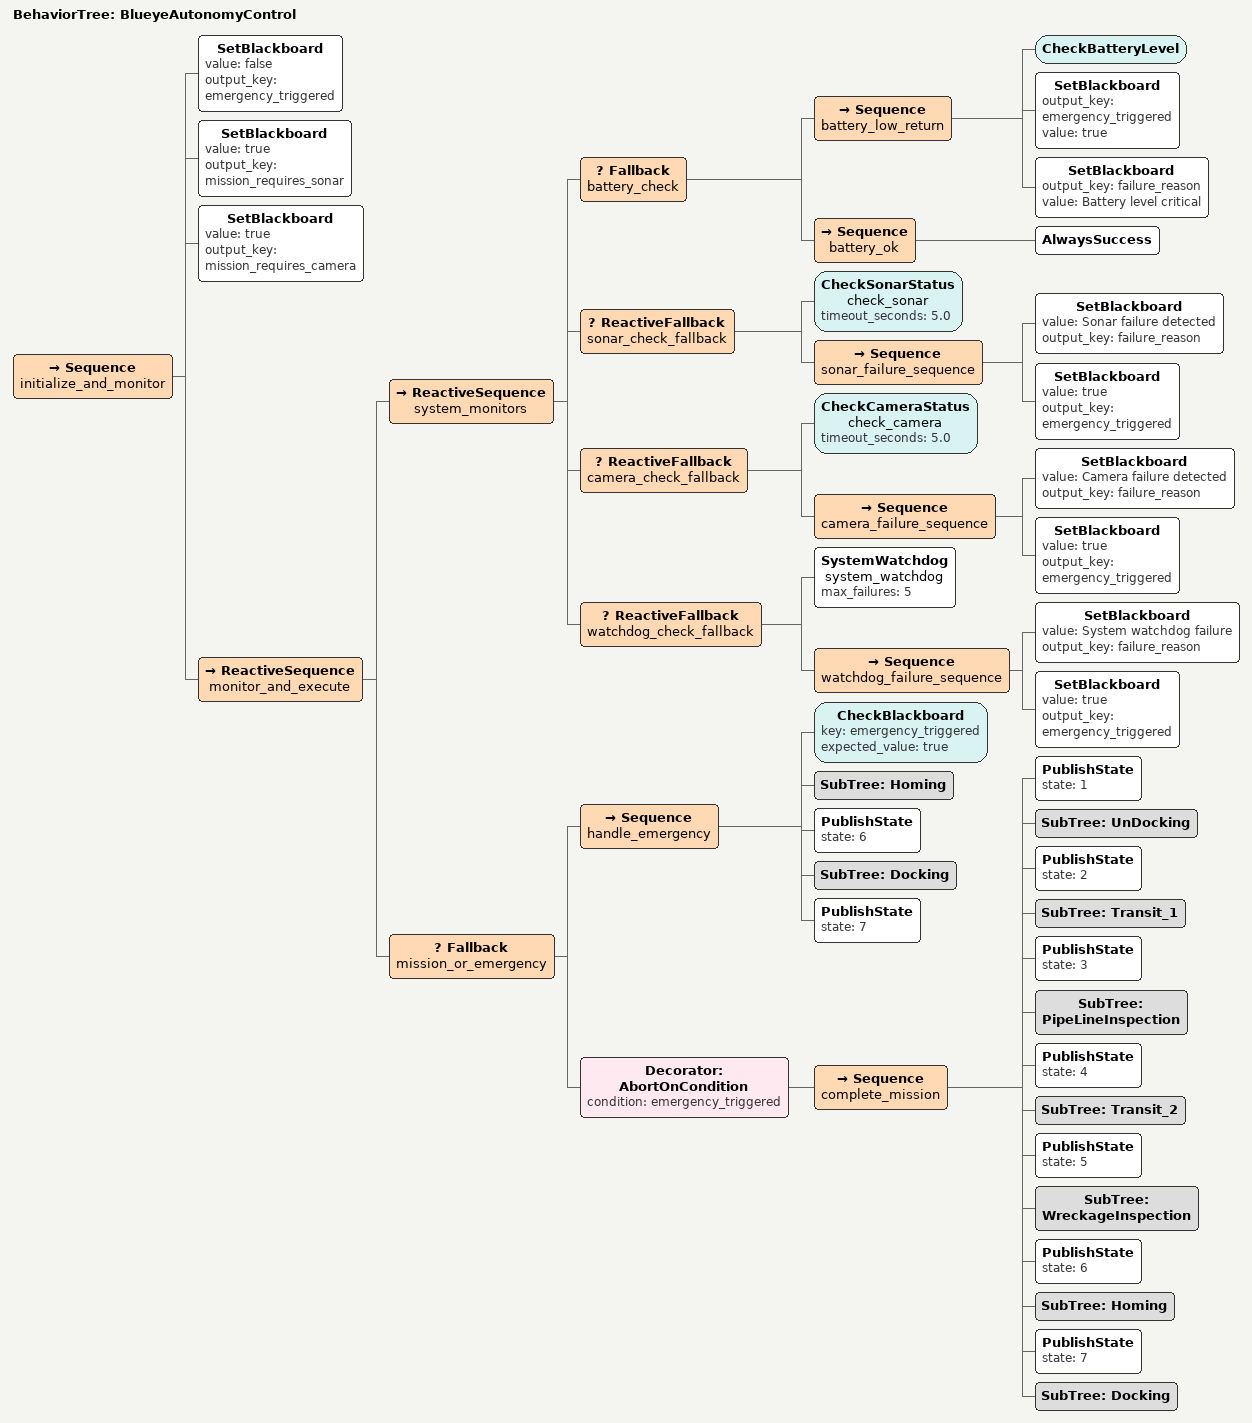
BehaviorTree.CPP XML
<?xml version="1.0" encoding="UTF-8"?>
<root BTCPP_format="4" main_tree_to_execute="BlueyeAutonomyControl">
    <!-- Include all the separate behavior tree files -->
    <include path="UnDocking.xml"/>
    <include path="Transit_1.xml"/>
    <include path="Transit_2.xml"/>
    <include path="PipeLineInspection.xml"/>
    <include path="WreckageInspection.xml"/>
    <include path="Homing.xml"/>
    <include path="Docking.xml"/>
    <include path="SystemMonitor.xml"/>

    <!-- Main mission control tree -->
    <BehaviorTree ID="BlueyeAutonomyControl">
    <Sequence name="initialize_and_monitor">
      <SetBlackboard value="false" output_key="emergency_triggered"/>
      <SetBlackboard value="true" output_key="mission_requires_sonar"/>
      <SetBlackboard value="true" output_key="mission_requires_camera"/>

      <ReactiveSequence name="monitor_and_execute">
        <!-- System monitoring section -->
        <ReactiveSequence name="system_monitors">
          <!-- Battery check (continuoaus) -->
          <Fallback name="battery_check">
            <Sequence name="battery_low_return">
                <CheckBatteryLevel />
                <SetBlackboard output_key="emergency_triggered" value="true" />
                <SetBlackboard output_key="failure_reason" value="Battery level critical" />
            </Sequence>
            <Sequence name="battery_ok">
                <AlwaysSuccess />
            </Sequence>
          </Fallback>

          <!-- Sonar monitoring -->
          <ReactiveFallback name="sonar_check_fallback">
            <CheckSonarStatus name="check_sonar" timeout_seconds="5.0"/>
            <Sequence name="sonar_failure_sequence">
              <SetBlackboard value="Sonar failure detected" output_key="failure_reason"/>
              <SetBlackboard value="true" output_key="emergency_triggered"/>
            </Sequence>
          </ReactiveFallback>

          <!-- Camera monitoring -->
          <ReactiveFallback name="camera_check_fallback">
            <CheckCameraStatus name="check_camera" timeout_seconds="5.0"/>
            <Sequence name="camera_failure_sequence">
              <SetBlackboard value="Camera failure detected" output_key="failure_reason"/>
              <SetBlackboard value="true" output_key="emergency_triggered"/>
            </Sequence>
          </ReactiveFallback>

          <!-- System watchdog -->
          <ReactiveFallback name="watchdog_check_fallback">
            <SystemWatchdog name="system_watchdog" max_failures="5"/>
            <Sequence name="watchdog_failure_sequence">
              <SetBlackboard value="System watchdog failure" output_key="failure_reason"/>
              <SetBlackboard value="true" output_key="emergency_triggered"/>
            </Sequence>
          </ReactiveFallback>
        </ReactiveSequence>

        <!-- Mission execution with emergency abort -->
        <Fallback name="mission_or_emergency">
          <!-- Emergency handling including return to dock and docking -->
          <Sequence name="handle_emergency">
            <CheckBlackboard key="emergency_triggered" expected_value="true"/>
            <!-- Include Return to Dock subtree -->
            <SubTree ID="Homing" />
            <PublishState state="6" />

            <!-- Include Docking subtree -->
            <SubTree ID="Docking" />
            <PublishState state="7" />
          </Sequence>

          <!-- Normal mission only executes if not in emergency -->
          <Decorator ID="AbortOnCondition" condition="emergency_triggered">
            <Sequence name="complete_mission">
              <!-- Undocking -->
              <PublishState state="1" />
              <SubTree ID="UnDocking" />

              <!-- Transit-->
              <PublishState state="2" />
              <SubTree ID="Transit_1" />

              <!-- Pipeline inspection -->
              <PublishState state="3" />
              <SubTree ID="PipeLineInspection" />

              <!-- Transit-->
              <PublishState state="4" />
              <SubTree ID="Transit_2" />

              <!-- Wreckage inspection -->
              <PublishState state="5" />
              <SubTree ID="WreckageInspection" />

              <!-- Return to dock -->
              <PublishState state="6" />
              <SubTree ID="Homing" />

              <!-- Docking -->
              <PublishState state="7" />
              <SubTree ID="Docking" />
            </Sequence>
          </Decorator>
        </Fallback>
      </ReactiveSequence>
    </Sequence>
  </BehaviorTree>

</root>
